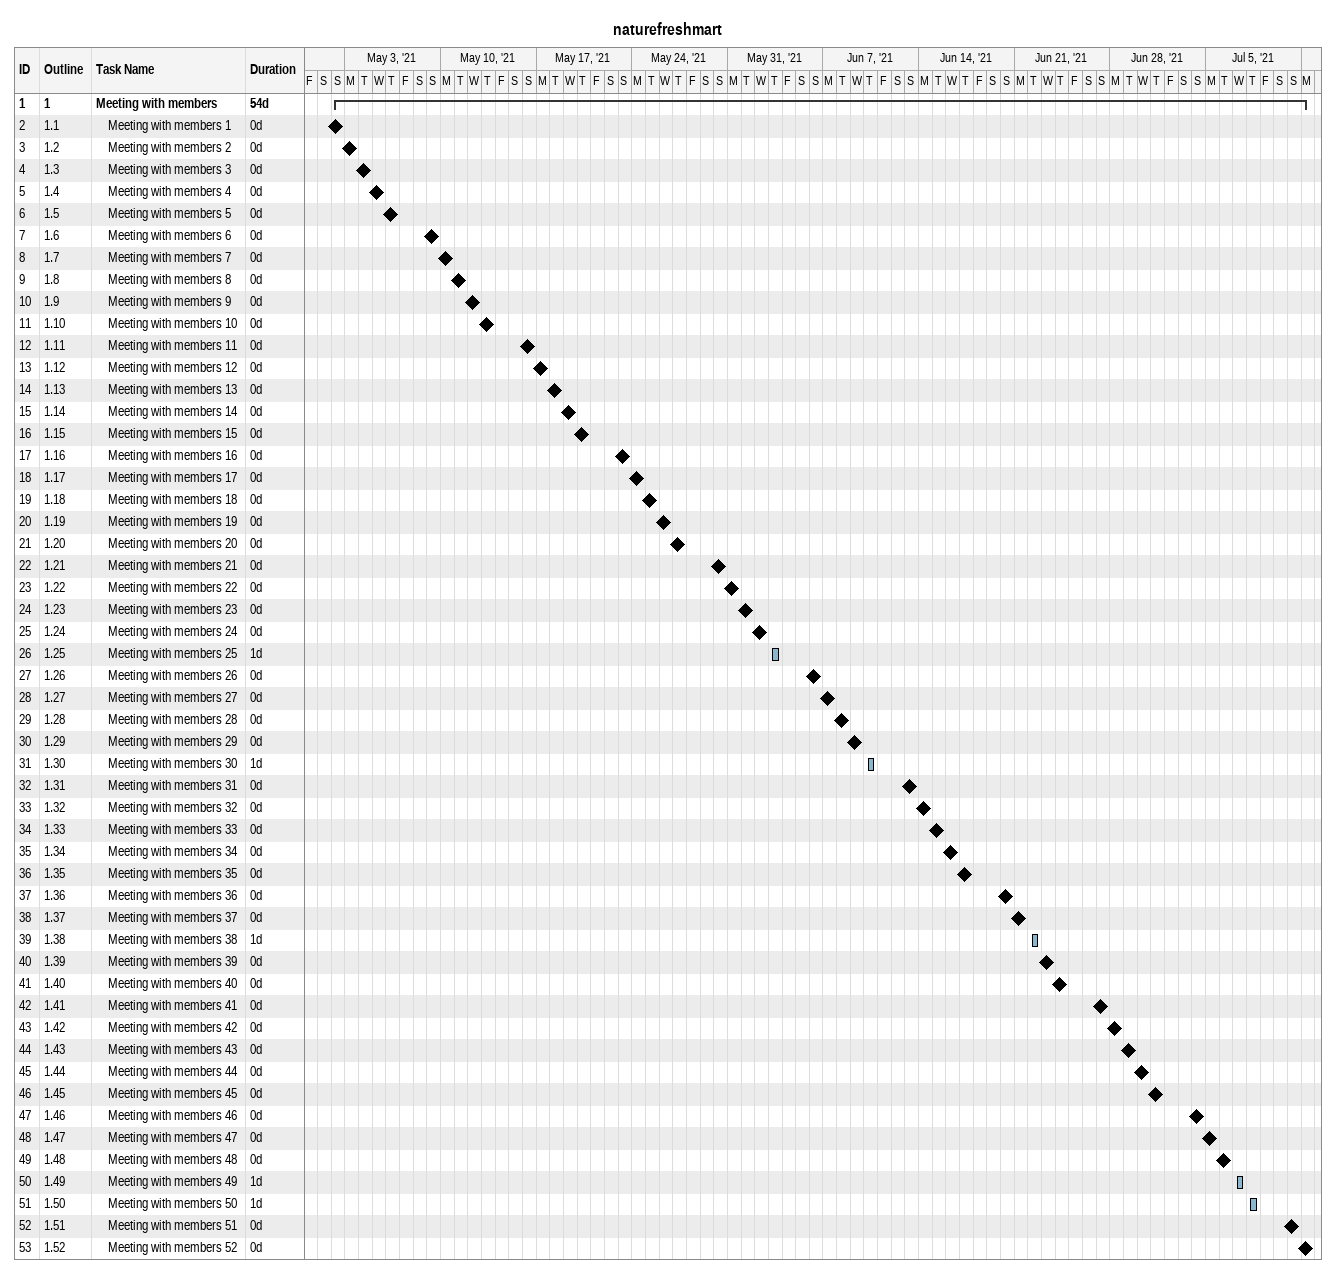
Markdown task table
naturefreshmart

| ID | WBS | Task | Duration | Start | Finish |
|---|---|---|---|---|---|
| 1 | 1 | **Meeting with members** | 54d | 2021-05-02 | 2021-07-12 |
| 2 | 1.1 | Meeting with members 1 | 0d | 2021-05-02 | 2021-05-02 |
| 3 | 1.2 | Meeting with members 2 | 0d | 2021-05-03 | 2021-05-03 |
| 4 | 1.3 | Meeting with members 3 | 0d | 2021-05-04 | 2021-05-04 |
| 5 | 1.4 | Meeting with members 4 | 0d | 2021-05-05 | 2021-05-05 |
| 6 | 1.5 | Meeting with members 5 | 0d | 2021-05-06 | 2021-05-06 |
| 7 | 1.6 | Meeting with members 6 | 0d | 2021-05-09 | 2021-05-09 |
| 8 | 1.7 | Meeting with members 7 | 0d | 2021-05-10 | 2021-05-10 |
| 9 | 1.8 | Meeting with members 8 | 0d | 2021-05-11 | 2021-05-11 |
| 10 | 1.9 | Meeting with members 9 | 0d | 2021-05-12 | 2021-05-12 |
| 11 | 1.10 | Meeting with members 10 | 0d | 2021-05-13 | 2021-05-13 |
| 12 | 1.11 | Meeting with members 11 | 0d | 2021-05-16 | 2021-05-16 |
| 13 | 1.12 | Meeting with members 12 | 0d | 2021-05-17 | 2021-05-17 |
| 14 | 1.13 | Meeting with members 13 | 0d | 2021-05-18 | 2021-05-18 |
| 15 | 1.14 | Meeting with members 14 | 0d | 2021-05-19 | 2021-05-19 |
| 16 | 1.15 | Meeting with members 15 | 0d | 2021-05-20 | 2021-05-20 |
| 17 | 1.16 | Meeting with members 16 | 0d | 2021-05-23 | 2021-05-23 |
| 18 | 1.17 | Meeting with members 17 | 0d | 2021-05-24 | 2021-05-24 |
| 19 | 1.18 | Meeting with members 18 | 0d | 2021-05-25 | 2021-05-25 |
| 20 | 1.19 | Meeting with members 19 | 0d | 2021-05-26 | 2021-05-26 |
| 21 | 1.20 | Meeting with members 20 | 0d | 2021-05-27 | 2021-05-27 |
| 22 | 1.21 | Meeting with members 21 | 0d | 2021-05-30 | 2021-05-30 |
| 23 | 1.22 | Meeting with members 22 | 0d | 2021-05-31 | 2021-05-31 |
| 24 | 1.23 | Meeting with members 23 | 0d | 2021-06-01 | 2021-06-01 |
| 25 | 1.24 | Meeting with members 24 | 0d | 2021-06-02 | 2021-06-02 |
| 26 | 1.25 | Meeting with members 25 | 1d | 2021-06-03 | 2021-06-03 |
| 27 | 1.26 | Meeting with members 26 | 0d | 2021-06-06 | 2021-06-06 |
| 28 | 1.27 | Meeting with members 27 | 0d | 2021-06-07 | 2021-06-07 |
| 29 | 1.28 | Meeting with members 28 | 0d | 2021-06-08 | 2021-06-08 |
| 30 | 1.29 | Meeting with members 29 | 0d | 2021-06-09 | 2021-06-09 |
| 31 | 1.30 | Meeting with members 30 | 1d | 2021-06-10 | 2021-06-10 |
| 32 | 1.31 | Meeting with members 31 | 0d | 2021-06-13 | 2021-06-13 |
| 33 | 1.32 | Meeting with members 32 | 0d | 2021-06-14 | 2021-06-14 |
| 34 | 1.33 | Meeting with members 33 | 0d | 2021-06-15 | 2021-06-15 |
| 35 | 1.34 | Meeting with members 34 | 0d | 2021-06-16 | 2021-06-16 |
| 36 | 1.35 | Meeting with members 35 | 0d | 2021-06-17 | 2021-06-17 |
| 37 | 1.36 | Meeting with members 36 | 0d | 2021-06-20 | 2021-06-20 |
| 38 | 1.37 | Meeting with members 37 | 0d | 2021-06-21 | 2021-06-21 |
| 39 | 1.38 | Meeting with members 38 | 1d | 2021-06-22 | 2021-06-22 |
| 40 | 1.39 | Meeting with members 39 | 0d | 2021-06-23 | 2021-06-23 |
| 41 | 1.40 | Meeting with members 40 | 0d | 2021-06-24 | 2021-06-24 |
| 42 | 1.41 | Meeting with members 41 | 0d | 2021-06-27 | 2021-06-27 |
| 43 | 1.42 | Meeting with members 42 | 0d | 2021-06-28 | 2021-06-28 |
| 44 | 1.43 | Meeting with members 43 | 0d | 2021-06-29 | 2021-06-29 |
| 45 | 1.44 | Meeting with members 44 | 0d | 2021-06-30 | 2021-06-30 |
| 46 | 1.45 | Meeting with members 45 | 0d | 2021-07-01 | 2021-07-01 |
| 47 | 1.46 | Meeting with members 46 | 0d | 2021-07-04 | 2021-07-04 |
| 48 | 1.47 | Meeting with members 47 | 0d | 2021-07-05 | 2021-07-05 |
| 49 | 1.48 | Meeting with members 48 | 0d | 2021-07-06 | 2021-07-06 |
| 50 | 1.49 | Meeting with members 49 | 1d | 2021-07-07 | 2021-07-07 |
| 51 | 1.50 | Meeting with members 50 | 1d | 2021-07-08 | 2021-07-08 |
| 52 | 1.51 | Meeting with members 51 | 0d | 2021-07-11 | 2021-07-11 |
| 53 | 1.52 | Meeting with members 52 | 0d | 2021-07-12 | 2021-07-12 |
